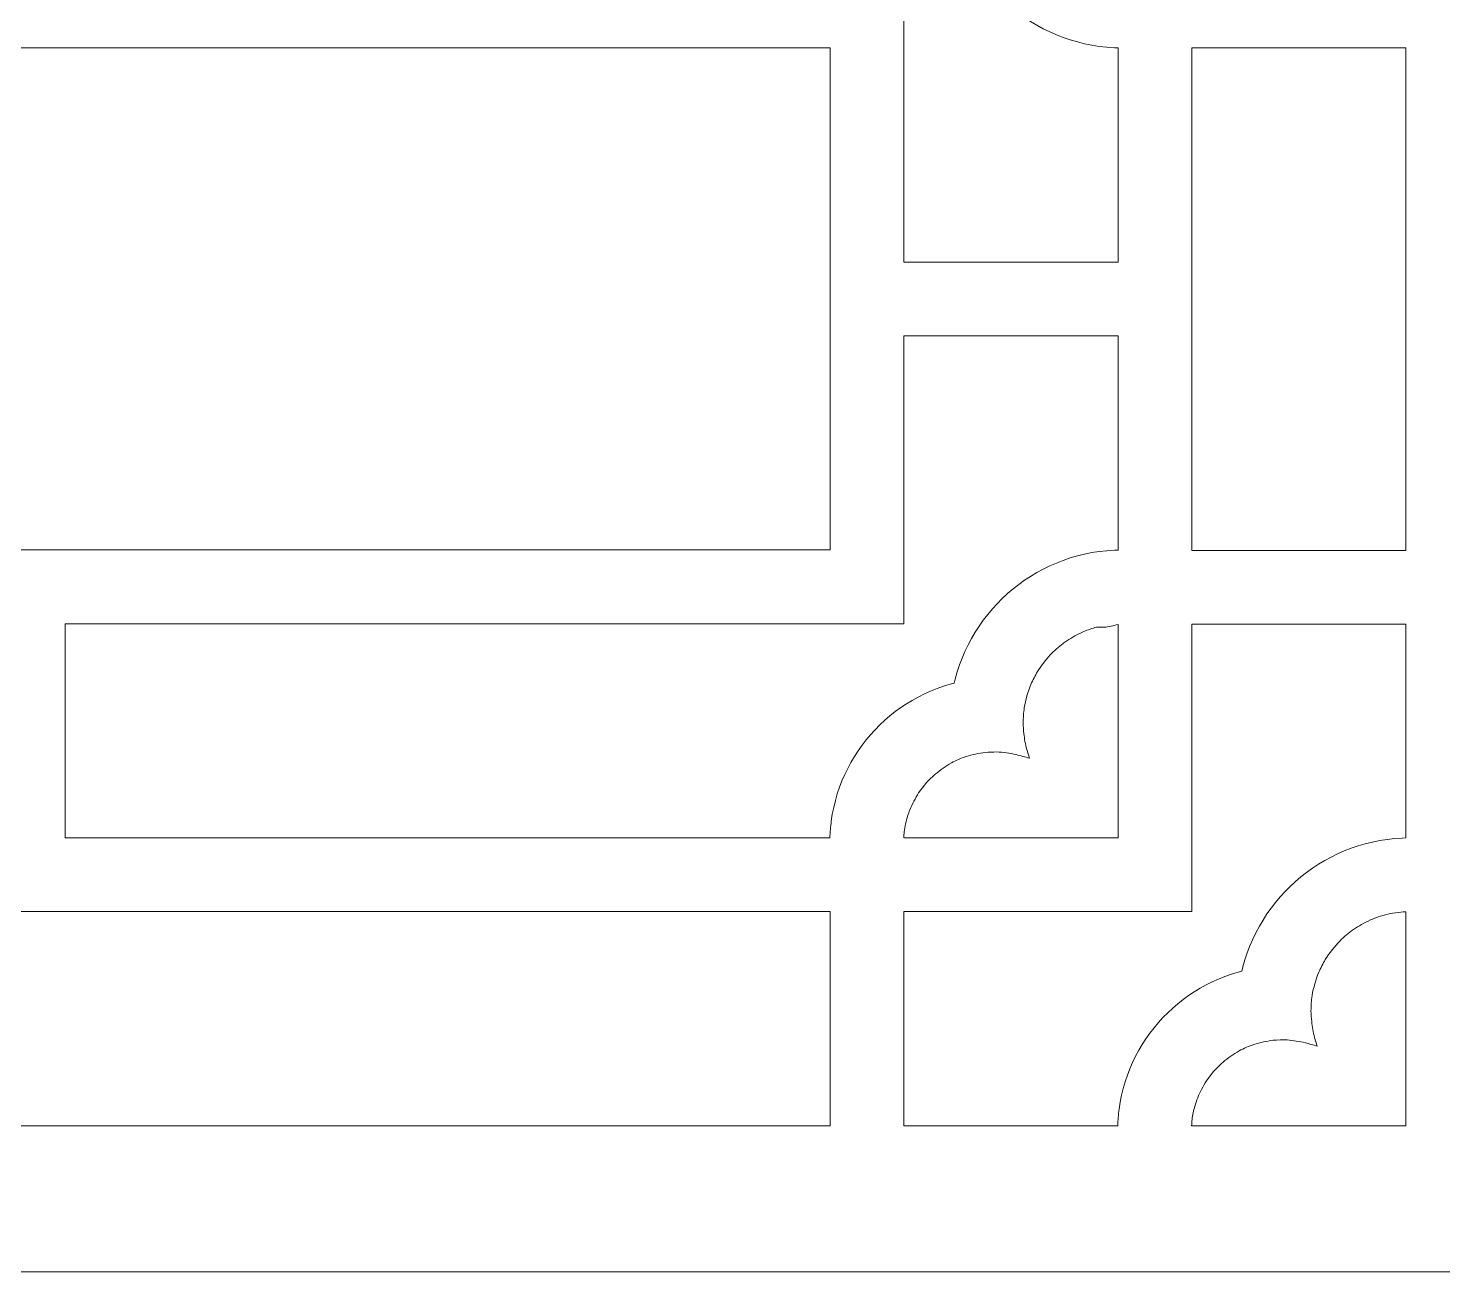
# Model space of a CAD drawing. Header units: centimetres. Extents: x -26.5 to 18, y -3.7 to 6.
# Drawn here: x -4.25 to 2.83, y -3.7 to 2.52 of the extents above; entities that cross this region are included whole.
import ezdxf

# ---------------------------------------------------------------- set-up
doc = ezdxf.new("R2010")
doc.units = ezdxf.units.CM
doc.header["$MEASUREMENT"] = 0
doc.layers.add('layer 1', color=7, linetype='Continuous')

msp = doc.modelspace()

# ---------------------------------------------------------------- linework, layer by layer
at = {"layer": 'layer 1', "color": 242, "lineweight": 9}
for points, knots in [([(-26.53457, -3.70309), (-26.53457, -3.70309), (-26.53457, 6.03856), (-26.53457, 6.03856), (-26.53457, 6.03856), (-26.53457, 6.03856), (18.03348, 6.03856), (18.03348, 6.03856), (18.03348, 6.03856), (18.03348, 6.03856), (18.03348, -3.70309), (18.03348, -3.70309), (18.03348, -3.70309), (18.03348, -3.70309), (-26.53457, -3.70309), (-26.53457, -3.70309)], [0, 0, 0, 0, 0.2, 0.2, 0.2, 0.2, 0.4, 0.4, 0.4, 0.4, 0.6, 0.6, 0.6, 0.6, 1, 1, 1, 1]), ([(0.70976, 2.59777), (0.70976, 2.59777), (0.68133, 2.62004), (0.68133, 2.62004), (0.68133, 2.62004), (0.68133, 2.62004), (0.65387, 2.64347), (0.65387, 2.64347), (0.65387, 2.64347), (0.65387, 2.64347), (0.6274, 2.66799), (0.6274, 2.66799), (0.6274, 2.66799), (0.6274, 2.66799), (0.60197, 2.69358), (0.60197, 2.69358), (0.60197, 2.69358), (0.60197, 2.69358), (0.57762, 2.7202), (0.57762, 2.7202), (0.57762, 2.7202), (0.57762, 2.7202), (0.55437, 2.74782), (0.55437, 2.74782), (0.55437, 2.74782), (0.55437, 2.74782), (0.53227, 2.7764), (0.53227, 2.7764), (0.53227, 2.7764), (0.53227, 2.7764), (0.51134, 2.80591), (0.51134, 2.80591), (0.51134, 2.80591), (0.51134, 2.80591), (0.49164, 2.8363), (0.49164, 2.8363), (0.49164, 2.8363), (0.49164, 2.8363), (0.47318, 2.86755), (0.47318, 2.86755), (0.47318, 2.86755), (0.47318, 2.86755), (0.45602, 2.89961), (0.45602, 2.89961), (0.45602, 2.89961), (0.45602, 2.89961), (0.44018, 2.93246), (0.44018, 2.93246), (0.44018, 2.93246), (0.44018, 2.93246), (0.4257, 2.96605), (0.4257, 2.96605), (0.4257, 2.96605), (0.4257, 2.96605), (0.41262, 3.00035), (0.41262, 3.00035), (0.41262, 3.00035), (0.41262, 3.00035), (0.40097, 3.03533), (0.40097, 3.03533), (0.40097, 3.03533), (0.40097, 3.03533), (0.39079, 3.07094), (0.39079, 3.07094), (0.39079, 3.07094), (0.39079, 3.07094), (0.38565, 3.09242), (0.38565, 3.09242), (0.38565, 3.09242), (0.38565, 3.09242), (0.36646, 3.09737), (0.36646, 3.09737), (0.36646, 3.09737), (0.36646, 3.09737), (0.33319, 3.10747), (0.33319, 3.10747), (0.33319, 3.10747), (0.33319, 3.10747), (0.30051, 3.11893), (0.30051, 3.11893), (0.30051, 3.11893), (0.30051, 3.11893), (0.26848, 3.1317), (0.26848, 3.1317), (0.26848, 3.1317), (0.26848, 3.1317), (0.23711, 3.14577), (0.23711, 3.14577), (0.23711, 3.14577), (0.23711, 3.14577), (0.20646, 3.16108), (0.20646, 3.16108), (0.20646, 3.16108), (0.20646, 3.16108), (0.17653, 3.17761), (0.17653, 3.17761), (0.17653, 3.17761), (0.17653, 3.17761), (0.14738, 3.19532), (0.14738, 3.19532), (0.14738, 3.19532), (0.14738, 3.19532), (0.11902, 3.21419), (0.11902, 3.21419), (0.11902, 3.21419), (0.11902, 3.21419), (0.0915, 3.23417), (0.0915, 3.23417), (0.0915, 3.23417), (0.0915, 3.23417), (0.06485, 3.25525), (0.06485, 3.25525), (0.06485, 3.25525), (0.06485, 3.25525), (0.0391, 3.27737), (0.0391, 3.27737), (0.0391, 3.27737), (0.0391, 3.27737), (0.01427, 3.30052), (0.01427, 3.30052), (0.01427, 3.30052), (0.01427, 3.30052), (-0.00958, 3.32465), (-0.00958, 3.32465), (-0.00958, 3.32465), (-0.00958, 3.32465), (-0.03244, 3.34974), (-0.03244, 3.34974), (-0.03244, 3.34974), (-0.03244, 3.34974), (-0.05426, 3.37575), (-0.05426, 3.37575), (-0.05426, 3.37575), (-0.05426, 3.37575), (-0.07503, 3.40265), (-0.07503, 3.40265), (-0.07503, 3.40265), (-0.07503, 3.40265), (-0.0947, 3.43041), (-0.0947, 3.43041), (-0.0947, 3.43041), (-0.0947, 3.43041), (-0.11325, 3.459), (-0.11325, 3.459), (-0.11325, 3.459), (-0.11325, 3.459), (-0.13062, 3.48837), (-0.13062, 3.48837), (-0.13062, 3.48837), (-0.13062, 3.48837), (-0.14681, 3.51852), (-0.14681, 3.51852), (-0.14681, 3.51852), (-0.14681, 3.51852), (-0.16176, 3.54938), (-0.16176, 3.54938), (-0.16176, 3.54938), (-0.16176, 3.54938), (-0.17546, 3.58094), (-0.17546, 3.58094), (-0.17546, 3.58094), (-0.17546, 3.58094), (-0.18786, 3.61315), (-0.18786, 3.61315), (-0.18786, 3.61315), (-0.18786, 3.61315), (-0.19894, 3.646), (-0.19894, 3.646), (-0.19894, 3.646), (-0.19894, 3.646), (-0.20865, 3.67944), (-0.20865, 3.67944), (-0.20865, 3.67944), (-0.20865, 3.67944), (-0.21697, 3.71344), (-0.21697, 3.71344), (-0.21697, 3.71344), (-0.21697, 3.71344), (-0.22385, 3.74796), (-0.22385, 3.74796), (-0.22385, 3.74796), (-0.22385, 3.74796), (-0.22929, 3.78298), (-0.22929, 3.78298), (-0.22929, 3.78298), (-0.23237, 3.81078), (-0.23526, 3.83837), (-0.23591, 3.86639), (-0.23591, 3.86639), (-0.23591, 3.86639), (-4.06612, 3.86639), (-4.06612, 3.86639), (-4.06612, 3.86639), (-4.06612, 3.86639), (-4.06612, 2.79374), (-4.06612, 2.79374), (-4.06612, 2.79374), (-4.06612, 2.79374), (0.13436, 2.79374), (0.13436, 2.79374), (0.13436, 2.79374), (0.13436, 2.79374), (0.13436, 1.35219), (0.13436, 1.35219), (0.13436, 1.35219), (0.13436, 1.35219), (1.20699, 1.35219), (1.20699, 1.35219), (1.20699, 1.35219), (1.20699, 1.35219), (1.20699, 2.42528), (1.20699, 2.42528), (1.20699, 2.42528), (1.20699, 2.42528), (1.18915, 2.42568), (1.18915, 2.42568), (1.18915, 2.42568), (1.18915, 2.42568), (1.15098, 2.42822), (1.15098, 2.42822), (1.15098, 2.42822), (1.15098, 2.42822), (1.11327, 2.4324), (1.11327, 2.4324), (1.11327, 2.4324), (1.11327, 2.4324), (1.07605, 2.43818), (1.07605, 2.43818), (1.07605, 2.43818), (1.07605, 2.43818), (1.03936, 2.44555), (1.03936, 2.44555), (1.03936, 2.44555), (1.03936, 2.44555), (1.00324, 2.45445), (1.00324, 2.45445), (1.00324, 2.45445), (1.00324, 2.45445), (0.96772, 2.46486), (0.96772, 2.46486), (0.96772, 2.46486), (0.96772, 2.46486), (0.93285, 2.47672), (0.93285, 2.47672), (0.93285, 2.47672), (0.93285, 2.47672), (0.89865, 2.49002), (0.89865, 2.49002), (0.89865, 2.49002), (0.89865, 2.49002), (0.86517, 2.50471), (0.86517, 2.50471), (0.86517, 2.50471), (0.86517, 2.50471), (0.83244, 2.52076), (0.83244, 2.52076), (0.83244, 2.52076), (0.83244, 2.52076), (0.8005, 2.53812), (0.8005, 2.53812), (0.8005, 2.53812), (0.8005, 2.53812), (0.76938, 2.55677), (0.76938, 2.55677), (0.76938, 2.55677), (0.76938, 2.55677), (0.73913, 2.57666), (0.73913, 2.57666), (0.73913, 2.57666), (0.73913, 2.57666), (0.70976, 2.59777), (0.70976, 2.59777)], [0, 0, 0, 0, 0.0144928, 0.0144928, 0.0144928, 0.0144928, 0.0289855, 0.0289855, 0.0289855, 0.0289855, 0.0434783, 0.0434783, 0.0434783, 0.0434783, 0.057971, 0.057971, 0.057971, 0.057971, 0.0724638, 0.0724638, 0.0724638, 0.0724638, 0.0869565, 0.0869565, 0.0869565, 0.0869565, 0.1014493, 0.1014493, 0.1014493, 0.1014493, 0.115942, 0.115942, 0.115942, 0.115942, 0.1304348, 0.1304348, 0.1304348, 0.1304348, 0.1449275, 0.1449275, 0.1449275, 0.1449275, 0.1594203, 0.1594203, 0.1594203, 0.1594203, 0.173913, 0.173913, 0.173913, 0.173913, 0.1884058, 0.1884058, 0.1884058, 0.1884058, 0.2028986, 0.2028986, 0.2028986, 0.2028986, 0.2173913, 0.2173913, 0.2173913, 0.2173913, 0.2318841, 0.2318841, 0.2318841, 0.2318841, 0.2463768, 0.2463768, 0.2463768, 0.2463768, 0.2608696, 0.2608696, 0.2608696, 0.2608696, 0.2753623, 0.2753623, 0.2753623, 0.2753623, 0.2898551, 0.2898551, 0.2898551, 0.2898551, 0.3043478, 0.3043478, 0.3043478, 0.3043478, 0.3188406, 0.3188406, 0.3188406, 0.3188406, 0.3333333, 0.3333333, 0.3333333, 0.3333333, 0.3478261, 0.3478261, 0.3478261, 0.3478261, 0.3623188, 0.3623188, 0.3623188, 0.3623188, 0.3768116, 0.3768116, 0.3768116, 0.3768116, 0.3913043, 0.3913043, 0.3913043, 0.3913043, 0.4057971, 0.4057971, 0.4057971, 0.4057971, 0.4202899, 0.4202899, 0.4202899, 0.4202899, 0.4347826, 0.4347826, 0.4347826, 0.4347826, 0.4492754, 0.4492754, 0.4492754, 0.4492754, 0.4637681, 0.4637681, 0.4637681, 0.4637681, 0.4782609, 0.4782609, 0.4782609, 0.4782609, 0.4927536, 0.4927536, 0.4927536, 0.4927536, 0.5072464, 0.5072464, 0.5072464, 0.5072464, 0.5217391, 0.5217391, 0.5217391, 0.5217391, 0.5362319, 0.5362319, 0.5362319, 0.5362319, 0.5507246, 0.5507246, 0.5507246, 0.5507246, 0.5652174, 0.5652174, 0.5652174, 0.5652174, 0.5797101, 0.5797101, 0.5797101, 0.5797101, 0.5942029, 0.5942029, 0.5942029, 0.5942029, 0.6086957, 0.6086957, 0.6086957, 0.6086957, 0.6231884, 0.6231884, 0.6231884, 0.6231884, 0.6376812, 0.6376812, 0.6376812, 0.6376812, 0.6521739, 0.6521739, 0.6521739, 0.6521739, 0.6666667, 0.6666667, 0.6666667, 0.6666667, 0.6811594, 0.6811594, 0.6811594, 0.6811594, 0.6956522, 0.6956522, 0.6956522, 0.6956522, 0.7101449, 0.7101449, 0.7101449, 0.7101449, 0.7246377, 0.7246377, 0.7246377, 0.7246377, 0.7391304, 0.7391304, 0.7391304, 0.7391304, 0.7536232, 0.7536232, 0.7536232, 0.7536232, 0.7681159, 0.7681159, 0.7681159, 0.7681159, 0.7826087, 0.7826087, 0.7826087, 0.7826087, 0.7971014, 0.7971014, 0.7971014, 0.7971014, 0.8115942, 0.8115942, 0.8115942, 0.8115942, 0.826087, 0.826087, 0.826087, 0.826087, 0.8405797, 0.8405797, 0.8405797, 0.8405797, 0.8550725, 0.8550725, 0.8550725, 0.8550725, 0.8695652, 0.8695652, 0.8695652, 0.8695652, 0.884058, 0.884058, 0.884058, 0.884058, 0.8985507, 0.8985507, 0.8985507, 0.8985507, 0.9130435, 0.9130435, 0.9130435, 0.9130435, 0.9275362, 0.9275362, 0.9275362, 0.9275362, 0.942029, 0.942029, 0.942029, 0.942029, 0.9565217, 0.9565217, 0.9565217, 0.9565217, 0.9710145, 0.9710145, 0.9710145, 0.9710145, 1, 1, 1, 1]), ([(-8.2666, 2.42483), (-8.2666, 2.42483), (-8.2666, -0.08936), (-8.2666, -0.08936), (-8.2666, -0.08936), (-8.2666, -0.08936), (-0.23456, -0.08936), (-0.23456, -0.08936), (-0.23456, -0.08936), (-0.23456, -0.08936), (-0.23456, 2.42483), (-0.23456, 2.42483), (-0.23456, 2.42483), (-0.23456, 2.42483), (-8.2666, 2.42483), (-8.2666, 2.42483)], [0, 0, 0, 0, 0.2, 0.2, 0.2, 0.2, 0.4, 0.4, 0.4, 0.4, 0.6, 0.6, 0.6, 0.6, 1, 1, 1, 1]), ([(2.64855, -0.0916), (2.64855, -0.0916), (2.64855, 2.42549), (2.64855, 2.42549), (2.64855, 2.42549), (2.64855, 2.42549), (1.57591, 2.42549), (1.57591, 2.42549), (1.57591, 2.42549), (1.57591, 2.42549), (1.57591, -0.0916), (1.57591, -0.0916), (1.57591, -0.0916), (1.57591, -0.0916), (2.64855, -0.0916), (2.64855, -0.0916)], [0, 0, 0, 0, 0.2, 0.2, 0.2, 0.2, 0.4, 0.4, 0.4, 0.4, 0.6, 0.6, 0.6, 0.6, 1, 1, 1, 1]), ([(-0.16176, -1.2139), (-0.16176, -1.2139), (-0.14681, -1.18303), (-0.14681, -1.18303), (-0.14681, -1.18303), (-0.14681, -1.18303), (-0.13062, -1.15289), (-0.13062, -1.15289), (-0.13062, -1.15289), (-0.13062, -1.15289), (-0.11325, -1.12351), (-0.11325, -1.12351), (-0.11325, -1.12351), (-0.11325, -1.12351), (-0.0947, -1.09493), (-0.0947, -1.09493), (-0.0947, -1.09493), (-0.0947, -1.09493), (-0.07503, -1.06717), (-0.07503, -1.06717), (-0.07503, -1.06717), (-0.07503, -1.06717), (-0.05426, -1.04027), (-0.05426, -1.04027), (-0.05426, -1.04027), (-0.05426, -1.04027), (-0.03244, -1.01426), (-0.03244, -1.01426), (-0.03244, -1.01426), (-0.03244, -1.01426), (-0.00958, -0.98917), (-0.00958, -0.98917), (-0.00958, -0.98917), (-0.00958, -0.98917), (0.01427, -0.96503), (0.01427, -0.96503), (0.01427, -0.96503), (0.01427, -0.96503), (0.0391, -0.94189), (0.0391, -0.94189), (0.0391, -0.94189), (0.0391, -0.94189), (0.06485, -0.91976), (0.06485, -0.91976), (0.06485, -0.91976), (0.06485, -0.91976), (0.0915, -0.89869), (0.0915, -0.89869), (0.0915, -0.89869), (0.0915, -0.89869), (0.11902, -0.8787), (0.11902, -0.8787), (0.11902, -0.8787), (0.11902, -0.8787), (0.14738, -0.85984), (0.14738, -0.85984), (0.14738, -0.85984), (0.14738, -0.85984), (0.17653, -0.84213), (0.17653, -0.84213), (0.17653, -0.84213), (0.17653, -0.84213), (0.20646, -0.82559), (0.20646, -0.82559), (0.20646, -0.82559), (0.20646, -0.82559), (0.23711, -0.81028), (0.23711, -0.81028), (0.23711, -0.81028), (0.23711, -0.81028), (0.26848, -0.79623), (0.26848, -0.79623), (0.26848, -0.79623), (0.26848, -0.79623), (0.30051, -0.78345), (0.30051, -0.78345), (0.30051, -0.78345), (0.30051, -0.78345), (0.33319, -0.77199), (0.33319, -0.77199), (0.33319, -0.77199), (0.33319, -0.77199), (0.36646, -0.76189), (0.36646, -0.76189), (0.36646, -0.76189), (0.36646, -0.76189), (0.38565, -0.75695), (0.38565, -0.75695), (0.38565, -0.75695), (0.38565, -0.75695), (0.39079, -0.73546), (0.39079, -0.73546), (0.39079, -0.73546), (0.39079, -0.73546), (0.40097, -0.69985), (0.40097, -0.69985), (0.40097, -0.69985), (0.40097, -0.69985), (0.41262, -0.66487), (0.41262, -0.66487), (0.41262, -0.66487), (0.41262, -0.66487), (0.4257, -0.63057), (0.4257, -0.63057), (0.4257, -0.63057), (0.4257, -0.63057), (0.44018, -0.59698), (0.44018, -0.59698), (0.44018, -0.59698), (0.44018, -0.59698), (0.45602, -0.56413), (0.45602, -0.56413), (0.45602, -0.56413), (0.45602, -0.56413), (0.47318, -0.53206), (0.47318, -0.53206), (0.47318, -0.53206), (0.47318, -0.53206), (0.49164, -0.50082), (0.49164, -0.50082), (0.49164, -0.50082), (0.49164, -0.50082), (0.51134, -0.47043), (0.51134, -0.47043), (0.51134, -0.47043), (0.51134, -0.47043), (0.53227, -0.44092), (0.53227, -0.44092), (0.53227, -0.44092), (0.53227, -0.44092), (0.55437, -0.41234), (0.55437, -0.41234), (0.55437, -0.41234), (0.55437, -0.41234), (0.57762, -0.38472), (0.57762, -0.38472), (0.57762, -0.38472), (0.57762, -0.38472), (0.60197, -0.3581), (0.60197, -0.3581), (0.60197, -0.3581), (0.60197, -0.3581), (0.6274, -0.33251), (0.6274, -0.33251), (0.6274, -0.33251), (0.6274, -0.33251), (0.65387, -0.30798), (0.65387, -0.30798), (0.65387, -0.30798), (0.65387, -0.30798), (0.68133, -0.28456), (0.68133, -0.28456), (0.68133, -0.28456), (0.68133, -0.28456), (0.70976, -0.26228), (0.70976, -0.26228), (0.70976, -0.26228), (0.70976, -0.26228), (0.73913, -0.24118), (0.73913, -0.24118), (0.73913, -0.24118), (0.73913, -0.24118), (0.76938, -0.22128), (0.76938, -0.22128), (0.76938, -0.22128), (0.76938, -0.22128), (0.8005, -0.20264), (0.8005, -0.20264), (0.8005, -0.20264), (0.8005, -0.20264), (0.83244, -0.18527), (0.83244, -0.18527), (0.83244, -0.18527), (0.83244, -0.18527), (0.86517, -0.16922), (0.86517, -0.16922), (0.86517, -0.16922), (0.86517, -0.16922), (0.89865, -0.15454), (0.89865, -0.15454), (0.89865, -0.15454), (0.89865, -0.15454), (0.93285, -0.14124), (0.93285, -0.14124), (0.93285, -0.14124), (0.93285, -0.14124), (0.96772, -0.12937), (0.96772, -0.12937), (0.96772, -0.12937), (0.96772, -0.12937), (1.00324, -0.11897), (1.00324, -0.11897), (1.00324, -0.11897), (1.00324, -0.11897), (1.03936, -0.11007), (1.03936, -0.11007), (1.03936, -0.11007), (1.03936, -0.11007), (1.07605, -0.10271), (1.07605, -0.10271), (1.07605, -0.10271), (1.07605, -0.10271), (1.11327, -0.09692), (1.11327, -0.09692), (1.11327, -0.09692), (1.11327, -0.09692), (1.15098, -0.09274), (1.15098, -0.09274), (1.15098, -0.09274), (1.15098, -0.09274), (1.18915, -0.0902), (1.18915, -0.0902), (1.18915, -0.0902), (1.18915, -0.0902), (1.20699, -0.08981), (1.20699, -0.08981), (1.20699, -0.08981), (1.20699, -0.08981), (1.20699, 0.98328), (1.20699, 0.98328), (1.20699, 0.98328), (1.20699, 0.98328), (0.13436, 0.98328), (0.13436, 0.98328), (0.13436, 0.98328), (0.13436, 0.98328), (0.13436, -0.45827), (0.13436, -0.45827), (0.13436, -0.45827), (0.13436, -0.45827), (-4.06612, -0.45827), (-4.06612, -0.45827), (-4.06612, -0.45827), (-4.06612, -0.45827), (-4.06612, -1.53091), (-4.06612, -1.53091), (-4.06612, -1.53091), (-4.06612, -1.53091), (-0.23591, -1.53091), (-0.23591, -1.53091), (-0.23591, -1.53091), (-0.23526, -1.5029), (-0.23237, -1.4753), (-0.22929, -1.4475), (-0.22929, -1.4475), (-0.22929, -1.4475), (-0.22385, -1.41249), (-0.22385, -1.41249), (-0.22385, -1.41249), (-0.22385, -1.41249), (-0.21697, -1.37796), (-0.21697, -1.37796), (-0.21697, -1.37796), (-0.21697, -1.37796), (-0.20865, -1.34396), (-0.20865, -1.34396), (-0.20865, -1.34396), (-0.20865, -1.34396), (-0.19894, -1.31052), (-0.19894, -1.31052), (-0.19894, -1.31052), (-0.19894, -1.31052), (-0.18786, -1.27767), (-0.18786, -1.27767), (-0.18786, -1.27767), (-0.18786, -1.27767), (-0.17546, -1.24545), (-0.17546, -1.24545), (-0.17546, -1.24545), (-0.17546, -1.24545), (-0.16176, -1.2139), (-0.16176, -1.2139)], [0, 0, 0, 0, 0.0144928, 0.0144928, 0.0144928, 0.0144928, 0.0289855, 0.0289855, 0.0289855, 0.0289855, 0.0434783, 0.0434783, 0.0434783, 0.0434783, 0.057971, 0.057971, 0.057971, 0.057971, 0.0724638, 0.0724638, 0.0724638, 0.0724638, 0.0869565, 0.0869565, 0.0869565, 0.0869565, 0.1014493, 0.1014493, 0.1014493, 0.1014493, 0.115942, 0.115942, 0.115942, 0.115942, 0.1304348, 0.1304348, 0.1304348, 0.1304348, 0.1449275, 0.1449275, 0.1449275, 0.1449275, 0.1594203, 0.1594203, 0.1594203, 0.1594203, 0.173913, 0.173913, 0.173913, 0.173913, 0.1884058, 0.1884058, 0.1884058, 0.1884058, 0.2028986, 0.2028986, 0.2028986, 0.2028986, 0.2173913, 0.2173913, 0.2173913, 0.2173913, 0.2318841, 0.2318841, 0.2318841, 0.2318841, 0.2463768, 0.2463768, 0.2463768, 0.2463768, 0.2608696, 0.2608696, 0.2608696, 0.2608696, 0.2753623, 0.2753623, 0.2753623, 0.2753623, 0.2898551, 0.2898551, 0.2898551, 0.2898551, 0.3043478, 0.3043478, 0.3043478, 0.3043478, 0.3188406, 0.3188406, 0.3188406, 0.3188406, 0.3333333, 0.3333333, 0.3333333, 0.3333333, 0.3478261, 0.3478261, 0.3478261, 0.3478261, 0.3623188, 0.3623188, 0.3623188, 0.3623188, 0.3768116, 0.3768116, 0.3768116, 0.3768116, 0.3913043, 0.3913043, 0.3913043, 0.3913043, 0.4057971, 0.4057971, 0.4057971, 0.4057971, 0.4202899, 0.4202899, 0.4202899, 0.4202899, 0.4347826, 0.4347826, 0.4347826, 0.4347826, 0.4492754, 0.4492754, 0.4492754, 0.4492754, 0.4637681, 0.4637681, 0.4637681, 0.4637681, 0.4782609, 0.4782609, 0.4782609, 0.4782609, 0.4927536, 0.4927536, 0.4927536, 0.4927536, 0.5072464, 0.5072464, 0.5072464, 0.5072464, 0.5217391, 0.5217391, 0.5217391, 0.5217391, 0.5362319, 0.5362319, 0.5362319, 0.5362319, 0.5507246, 0.5507246, 0.5507246, 0.5507246, 0.5652174, 0.5652174, 0.5652174, 0.5652174, 0.5797101, 0.5797101, 0.5797101, 0.5797101, 0.5942029, 0.5942029, 0.5942029, 0.5942029, 0.6086957, 0.6086957, 0.6086957, 0.6086957, 0.6231884, 0.6231884, 0.6231884, 0.6231884, 0.6376812, 0.6376812, 0.6376812, 0.6376812, 0.6521739, 0.6521739, 0.6521739, 0.6521739, 0.6666667, 0.6666667, 0.6666667, 0.6666667, 0.6811594, 0.6811594, 0.6811594, 0.6811594, 0.6956522, 0.6956522, 0.6956522, 0.6956522, 0.7101449, 0.7101449, 0.7101449, 0.7101449, 0.7246377, 0.7246377, 0.7246377, 0.7246377, 0.7391304, 0.7391304, 0.7391304, 0.7391304, 0.7536232, 0.7536232, 0.7536232, 0.7536232, 0.7681159, 0.7681159, 0.7681159, 0.7681159, 0.7826087, 0.7826087, 0.7826087, 0.7826087, 0.7971014, 0.7971014, 0.7971014, 0.7971014, 0.8115942, 0.8115942, 0.8115942, 0.8115942, 0.826087, 0.826087, 0.826087, 0.826087, 0.8405797, 0.8405797, 0.8405797, 0.8405797, 0.8550725, 0.8550725, 0.8550725, 0.8550725, 0.8695652, 0.8695652, 0.8695652, 0.8695652, 0.884058, 0.884058, 0.884058, 0.884058, 0.8985507, 0.8985507, 0.8985507, 0.8985507, 0.9130435, 0.9130435, 0.9130435, 0.9130435, 0.9275362, 0.9275362, 0.9275362, 0.9275362, 0.942029, 0.942029, 0.942029, 0.942029, 0.9565217, 0.9565217, 0.9565217, 0.9565217, 0.9710145, 0.9710145, 0.9710145, 0.9710145, 1, 1, 1, 1]), ([(1.03252, -0.49865), (1.00392, -0.51193), (0.97667, -0.52696), (0.95033, -0.54428), (0.95033, -0.54428), (0.94407, -0.54843), (0.93788, -0.55269), (0.93175, -0.55704), (0.93175, -0.55704), (0.90913, -0.57491), (0.88667, -0.5938), (0.86719, -0.61508), (0.86719, -0.61508), (0.84354, -0.64108), (0.82239, -0.66876), (0.80334, -0.6983), (0.80334, -0.6983), (0.79139, -0.71916), (0.78043, -0.74047), (0.77047, -0.76236), (0.77047, -0.76236), (0.75553, -0.80029), (0.74456, -0.83898), (0.7373, -0.8791), (0.7373, -0.8791), (0.73411, -0.90411), (0.73221, -0.9293), (0.73157, -0.95452), (0.73157, -0.95452), (0.73207, -0.97277), (0.73326, -0.99092), (0.73525, -1.00909), (0.73525, -1.00909), (0.73828, -1.03545), (0.74246, -1.06265), (0.75011, -1.08812), (0.75011, -1.08812), (0.75011, -1.08812), (0.76334, -1.13183), (0.76334, -1.13183), (0.76334, -1.13183), (0.74128, -1.12573), (0.71924, -1.11922), (0.69697, -1.11394), (0.69697, -1.11394), (0.66515, -1.10662), (0.63195, -1.10116), (0.59929, -1.10081), (0.59929, -1.10081), (0.58012, -1.10074), (0.56106, -1.10138), (0.54196, -1.10279), (0.54196, -1.10279), (0.50924, -1.10704), (0.47739, -1.11388), (0.4459, -1.12368), (0.4459, -1.12368), (0.42049, -1.13171), (0.39599, -1.14324), (0.37229, -1.15535), (0.37229, -1.15535), (0.34355, -1.17206), (0.31674, -1.19068), (0.29146, -1.2123), (0.29146, -1.2123), (0.27199, -1.22929), (0.25401, -1.24746), (0.23703, -1.26694), (0.23703, -1.26694), (0.23703, -1.26694), (0.20838, -1.30565), (0.20838, -1.30565), (0.20838, -1.30565), (0.19138, -1.33273), (0.17674, -1.36063), (0.16463, -1.39023), (0.16463, -1.39023), (0.16047, -1.40057), (0.15659, -1.41099), (0.15298, -1.42155), (0.15298, -1.42155), (0.14576, -1.44704), (0.13922, -1.47339), (0.13632, -1.49977), (0.13632, -1.49977), (0.13526, -1.51012), (0.13437, -1.5205), (0.13386, -1.53091), (0.13386, -1.53091), (0.13386, -1.53091), (1.20699, -1.53091), (1.20699, -1.53091), (1.20699, -1.53091), (1.20699, -1.53091), (1.20699, -0.46282), (1.20699, -0.46282), (1.20699, -0.46282), (1.18353, -0.468), (1.16055, -0.47385), (1.13655, -0.47604), (1.13655, -0.47604), (1.12411, -0.47692), (1.11213, -0.4768), (1.09976, -0.47527), (1.09976, -0.47527), (1.07801, -0.48168), (1.05664, -0.48899), (1.03555, -0.49728), (1.03555, -0.49728), (1.03555, -0.49728), (1.03252, -0.49865), (1.03252, -0.49865)], [0, 0, 0, 0, 0.0344828, 0.0344828, 0.0344828, 0.0344828, 0.0689655, 0.0689655, 0.0689655, 0.0689655, 0.1034483, 0.1034483, 0.1034483, 0.1034483, 0.137931, 0.137931, 0.137931, 0.137931, 0.1724138, 0.1724138, 0.1724138, 0.1724138, 0.2068966, 0.2068966, 0.2068966, 0.2068966, 0.2413793, 0.2413793, 0.2413793, 0.2413793, 0.2758621, 0.2758621, 0.2758621, 0.2758621, 0.3103448, 0.3103448, 0.3103448, 0.3103448, 0.3448276, 0.3448276, 0.3448276, 0.3448276, 0.3793103, 0.3793103, 0.3793103, 0.3793103, 0.4137931, 0.4137931, 0.4137931, 0.4137931, 0.4482759, 0.4482759, 0.4482759, 0.4482759, 0.4827586, 0.4827586, 0.4827586, 0.4827586, 0.5172414, 0.5172414, 0.5172414, 0.5172414, 0.5517241, 0.5517241, 0.5517241, 0.5517241, 0.5862069, 0.5862069, 0.5862069, 0.5862069, 0.6206897, 0.6206897, 0.6206897, 0.6206897, 0.6551724, 0.6551724, 0.6551724, 0.6551724, 0.6896552, 0.6896552, 0.6896552, 0.6896552, 0.7241379, 0.7241379, 0.7241379, 0.7241379, 0.7586207, 0.7586207, 0.7586207, 0.7586207, 0.7931034, 0.7931034, 0.7931034, 0.7931034, 0.8275862, 0.8275862, 0.8275862, 0.8275862, 0.862069, 0.862069, 0.862069, 0.862069, 0.8965517, 0.8965517, 0.8965517, 0.8965517, 0.9310345, 0.9310345, 0.9310345, 0.9310345, 1, 1, 1, 1]), ([(1.27979, -2.65545), (1.27979, -2.65545), (1.29475, -2.62458), (1.29475, -2.62458), (1.29475, -2.62458), (1.29475, -2.62458), (1.31093, -2.59445), (1.31093, -2.59445), (1.31093, -2.59445), (1.31093, -2.59445), (1.32831, -2.56507), (1.32831, -2.56507), (1.32831, -2.56507), (1.32831, -2.56507), (1.34685, -2.53648), (1.34685, -2.53648), (1.34685, -2.53648), (1.34685, -2.53648), (1.36652, -2.50872), (1.36652, -2.50872), (1.36652, -2.50872), (1.36652, -2.50872), (1.38729, -2.48182), (1.38729, -2.48182), (1.38729, -2.48182), (1.38729, -2.48182), (1.40911, -2.45581), (1.40911, -2.45581), (1.40911, -2.45581), (1.40911, -2.45581), (1.43198, -2.43072), (1.43198, -2.43072), (1.43198, -2.43072), (1.43198, -2.43072), (1.45583, -2.40658), (1.45583, -2.40658), (1.45583, -2.40658), (1.45583, -2.40658), (1.48065, -2.38344), (1.48065, -2.38344), (1.48065, -2.38344), (1.48065, -2.38344), (1.5064, -2.36131), (1.5064, -2.36131), (1.5064, -2.36131), (1.5064, -2.36131), (1.53305, -2.34024), (1.53305, -2.34024), (1.53305, -2.34024), (1.53305, -2.34024), (1.56057, -2.32026), (1.56057, -2.32026), (1.56057, -2.32026), (1.56057, -2.32026), (1.58893, -2.30139), (1.58893, -2.30139), (1.58893, -2.30139), (1.58893, -2.30139), (1.61808, -2.28368), (1.61808, -2.28368), (1.61808, -2.28368), (1.61808, -2.28368), (1.64801, -2.26715), (1.64801, -2.26715), (1.64801, -2.26715), (1.64801, -2.26715), (1.67867, -2.25184), (1.67867, -2.25184), (1.67867, -2.25184), (1.67867, -2.25184), (1.71003, -2.23778), (1.71003, -2.23778), (1.71003, -2.23778), (1.71003, -2.23778), (1.74207, -2.225), (1.74207, -2.225), (1.74207, -2.225), (1.74207, -2.225), (1.77474, -2.21355), (1.77474, -2.21355), (1.77474, -2.21355), (1.77474, -2.21355), (1.80801, -2.20344), (1.80801, -2.20344), (1.80801, -2.20344), (1.80801, -2.20344), (1.8272, -2.1985), (1.8272, -2.1985), (1.8272, -2.1985), (1.8272, -2.1985), (1.83234, -2.17702), (1.83234, -2.17702), (1.83234, -2.17702), (1.83234, -2.17702), (1.84252, -2.1414), (1.84252, -2.1414), (1.84252, -2.1414), (1.84252, -2.1414), (1.85417, -2.10643), (1.85417, -2.10643), (1.85417, -2.10643), (1.85417, -2.10643), (1.86725, -2.07212), (1.86725, -2.07212), (1.86725, -2.07212), (1.86725, -2.07212), (1.88173, -2.03853), (1.88173, -2.03853), (1.88173, -2.03853), (1.88173, -2.03853), (1.89757, -2.00569), (1.89757, -2.00569), (1.89757, -2.00569), (1.89757, -2.00569), (1.91474, -1.97362), (1.91474, -1.97362), (1.91474, -1.97362), (1.91474, -1.97362), (1.93319, -1.94237), (1.93319, -1.94237), (1.93319, -1.94237), (1.93319, -1.94237), (1.95289, -1.91198), (1.95289, -1.91198), (1.95289, -1.91198), (1.95289, -1.91198), (1.97382, -1.88247), (1.97382, -1.88247), (1.97382, -1.88247), (1.97382, -1.88247), (1.99592, -1.85389), (1.99592, -1.85389), (1.99592, -1.85389), (1.99592, -1.85389), (2.01917, -1.82627), (2.01917, -1.82627), (2.01917, -1.82627), (2.01917, -1.82627), (2.04352, -1.79965), (2.04352, -1.79965), (2.04352, -1.79965), (2.04352, -1.79965), (2.06895, -1.77406), (2.06895, -1.77406), (2.06895, -1.77406), (2.06895, -1.77406), (2.09542, -1.74954), (2.09542, -1.74954), (2.09542, -1.74954), (2.09542, -1.74954), (2.12288, -1.72612), (2.12288, -1.72612), (2.12288, -1.72612), (2.12288, -1.72612), (2.15131, -1.70384), (2.15131, -1.70384), (2.15131, -1.70384), (2.15131, -1.70384), (2.18068, -1.68274), (2.18068, -1.68274), (2.18068, -1.68274), (2.18068, -1.68274), (2.21094, -1.66284), (2.21094, -1.66284), (2.21094, -1.66284), (2.21094, -1.66284), (2.24206, -1.64419), (2.24206, -1.64419), (2.24206, -1.64419), (2.24206, -1.64419), (2.274, -1.62682), (2.274, -1.62682), (2.274, -1.62682), (2.274, -1.62682), (2.30673, -1.61078), (2.30673, -1.61078), (2.30673, -1.61078), (2.30673, -1.61078), (2.34021, -1.59609), (2.34021, -1.59609), (2.34021, -1.59609), (2.34021, -1.59609), (2.3744, -1.5828), (2.3744, -1.5828), (2.3744, -1.5828), (2.3744, -1.5828), (2.40928, -1.57093), (2.40928, -1.57093), (2.40928, -1.57093), (2.40928, -1.57093), (2.44479, -1.56052), (2.44479, -1.56052), (2.44479, -1.56052), (2.44479, -1.56052), (2.48091, -1.55162), (2.48091, -1.55162), (2.48091, -1.55162), (2.48091, -1.55162), (2.51761, -1.54426), (2.51761, -1.54426), (2.51761, -1.54426), (2.51761, -1.54426), (2.55482, -1.53847), (2.55482, -1.53847), (2.55482, -1.53847), (2.55482, -1.53847), (2.59254, -1.53429), (2.59254, -1.53429), (2.59254, -1.53429), (2.59254, -1.53429), (2.63071, -1.53176), (2.63071, -1.53176), (2.63071, -1.53176), (2.63071, -1.53176), (2.64855, -1.53136), (2.64855, -1.53136), (2.64855, -1.53136), (2.64855, -1.53136), (2.64855, -0.46052), (2.64855, -0.46052), (2.64855, -0.46052), (2.64855, -0.46052), (1.57591, -0.46052), (1.57591, -0.46052), (1.57591, -0.46052), (1.57591, -0.46052), (1.57591, -1.89982), (1.57591, -1.89982), (1.57591, -1.89982), (1.57591, -1.89982), (0.13389, -1.89982), (0.13389, -1.89982), (0.13389, -1.89982), (0.13389, -1.89982), (0.13389, -2.97247), (0.13389, -2.97247), (0.13389, -2.97247), (0.13389, -2.97247), (1.20564, -2.97247), (1.20564, -2.97247), (1.20564, -2.97247), (1.20629, -2.94446), (1.20918, -2.91685), (1.21227, -2.88905), (1.21227, -2.88905), (1.21227, -2.88905), (1.2177, -2.85404), (1.2177, -2.85404), (1.2177, -2.85404), (1.2177, -2.85404), (1.22459, -2.81951), (1.22459, -2.81951), (1.22459, -2.81951), (1.22459, -2.81951), (1.2329, -2.78551), (1.2329, -2.78551), (1.2329, -2.78551), (1.2329, -2.78551), (1.24262, -2.75207), (1.24262, -2.75207), (1.24262, -2.75207), (1.24262, -2.75207), (1.2537, -2.71923), (1.2537, -2.71923), (1.2537, -2.71923), (1.2537, -2.71923), (1.26609, -2.68701), (1.26609, -2.68701), (1.26609, -2.68701), (1.26609, -2.68701), (1.27979, -2.65545), (1.27979, -2.65545)], [0, 0, 0, 0, 0.0144928, 0.0144928, 0.0144928, 0.0144928, 0.0289855, 0.0289855, 0.0289855, 0.0289855, 0.0434783, 0.0434783, 0.0434783, 0.0434783, 0.057971, 0.057971, 0.057971, 0.057971, 0.0724638, 0.0724638, 0.0724638, 0.0724638, 0.0869565, 0.0869565, 0.0869565, 0.0869565, 0.1014493, 0.1014493, 0.1014493, 0.1014493, 0.115942, 0.115942, 0.115942, 0.115942, 0.1304348, 0.1304348, 0.1304348, 0.1304348, 0.1449275, 0.1449275, 0.1449275, 0.1449275, 0.1594203, 0.1594203, 0.1594203, 0.1594203, 0.173913, 0.173913, 0.173913, 0.173913, 0.1884058, 0.1884058, 0.1884058, 0.1884058, 0.2028986, 0.2028986, 0.2028986, 0.2028986, 0.2173913, 0.2173913, 0.2173913, 0.2173913, 0.2318841, 0.2318841, 0.2318841, 0.2318841, 0.2463768, 0.2463768, 0.2463768, 0.2463768, 0.2608696, 0.2608696, 0.2608696, 0.2608696, 0.2753623, 0.2753623, 0.2753623, 0.2753623, 0.2898551, 0.2898551, 0.2898551, 0.2898551, 0.3043478, 0.3043478, 0.3043478, 0.3043478, 0.3188406, 0.3188406, 0.3188406, 0.3188406, 0.3333333, 0.3333333, 0.3333333, 0.3333333, 0.3478261, 0.3478261, 0.3478261, 0.3478261, 0.3623188, 0.3623188, 0.3623188, 0.3623188, 0.3768116, 0.3768116, 0.3768116, 0.3768116, 0.3913043, 0.3913043, 0.3913043, 0.3913043, 0.4057971, 0.4057971, 0.4057971, 0.4057971, 0.4202899, 0.4202899, 0.4202899, 0.4202899, 0.4347826, 0.4347826, 0.4347826, 0.4347826, 0.4492754, 0.4492754, 0.4492754, 0.4492754, 0.4637681, 0.4637681, 0.4637681, 0.4637681, 0.4782609, 0.4782609, 0.4782609, 0.4782609, 0.4927536, 0.4927536, 0.4927536, 0.4927536, 0.5072464, 0.5072464, 0.5072464, 0.5072464, 0.5217391, 0.5217391, 0.5217391, 0.5217391, 0.5362319, 0.5362319, 0.5362319, 0.5362319, 0.5507246, 0.5507246, 0.5507246, 0.5507246, 0.5652174, 0.5652174, 0.5652174, 0.5652174, 0.5797101, 0.5797101, 0.5797101, 0.5797101, 0.5942029, 0.5942029, 0.5942029, 0.5942029, 0.6086957, 0.6086957, 0.6086957, 0.6086957, 0.6231884, 0.6231884, 0.6231884, 0.6231884, 0.6376812, 0.6376812, 0.6376812, 0.6376812, 0.6521739, 0.6521739, 0.6521739, 0.6521739, 0.6666667, 0.6666667, 0.6666667, 0.6666667, 0.6811594, 0.6811594, 0.6811594, 0.6811594, 0.6956522, 0.6956522, 0.6956522, 0.6956522, 0.7101449, 0.7101449, 0.7101449, 0.7101449, 0.7246377, 0.7246377, 0.7246377, 0.7246377, 0.7391304, 0.7391304, 0.7391304, 0.7391304, 0.7536232, 0.7536232, 0.7536232, 0.7536232, 0.7681159, 0.7681159, 0.7681159, 0.7681159, 0.7826087, 0.7826087, 0.7826087, 0.7826087, 0.7971014, 0.7971014, 0.7971014, 0.7971014, 0.8115942, 0.8115942, 0.8115942, 0.8115942, 0.826087, 0.826087, 0.826087, 0.826087, 0.8405797, 0.8405797, 0.8405797, 0.8405797, 0.8550725, 0.8550725, 0.8550725, 0.8550725, 0.8695652, 0.8695652, 0.8695652, 0.8695652, 0.884058, 0.884058, 0.884058, 0.884058, 0.8985507, 0.8985507, 0.8985507, 0.8985507, 0.9130435, 0.9130435, 0.9130435, 0.9130435, 0.9275362, 0.9275362, 0.9275362, 0.9275362, 0.942029, 0.942029, 0.942029, 0.942029, 0.9565217, 0.9565217, 0.9565217, 0.9565217, 0.9710145, 0.9710145, 0.9710145, 0.9710145, 1, 1, 1, 1]), ([(-8.26783, -2.97247), (-8.26783, -2.97247), (-0.23503, -2.97247), (-0.23503, -2.97247), (-0.23503, -2.97247), (-0.23503, -2.97247), (-0.23503, -1.89982), (-0.23503, -1.89982), (-0.23503, -1.89982), (-0.23503, -1.89982), (-8.26783, -1.89982), (-8.26783, -1.89982), (-8.26783, -1.89982), (-8.26783, -1.89982), (-8.26783, -2.97247), (-8.26783, -2.97247)], [0, 0, 0, 0, 0.2, 0.2, 0.2, 0.2, 0.4, 0.4, 0.4, 0.4, 0.6, 0.6, 0.6, 0.6, 1, 1, 1, 1]), ([(2.4982, -1.93085), (2.48885, -1.93426), (2.47959, -1.93765), (2.47056, -1.94184), (2.47056, -1.94184), (2.44092, -1.95575), (2.41268, -1.97173), (2.38556, -1.99007), (2.38556, -1.99007), (2.36172, -2.00632), (2.33981, -2.02588), (2.31891, -2.04573), (2.31891, -2.04573), (2.29122, -2.07485), (2.26666, -2.10607), (2.24489, -2.13985), (2.24489, -2.13985), (2.23293, -2.16071), (2.22198, -2.18203), (2.21202, -2.20392), (2.21202, -2.20392), (2.19708, -2.24184), (2.18612, -2.28054), (2.17885, -2.32065), (2.17885, -2.32065), (2.17565, -2.34565), (2.17376, -2.37086), (2.17313, -2.39607), (2.17313, -2.39607), (2.17362, -2.41432), (2.17482, -2.43247), (2.1768, -2.45064), (2.1768, -2.45064), (2.17983, -2.477), (2.18401, -2.5042), (2.19166, -2.52967), (2.19166, -2.52967), (2.19166, -2.52967), (2.20489, -2.57338), (2.20489, -2.57338), (2.20489, -2.57338), (2.18503, -2.56789), (2.16522, -2.56213), (2.14526, -2.55711), (2.14526, -2.55711), (2.11508, -2.54974), (2.08473, -2.54499), (2.05378, -2.54257), (2.05378, -2.54257), (2.0303, -2.54202), (2.00692, -2.54262), (1.98351, -2.54434), (1.98351, -2.54434), (1.95079, -2.54859), (1.91895, -2.55543), (1.88745, -2.56523), (1.88745, -2.56523), (1.86204, -2.57326), (1.83754, -2.58479), (1.81384, -2.5969), (1.81384, -2.5969), (1.78509, -2.61362), (1.75829, -2.63224), (1.73301, -2.65385), (1.73301, -2.65385), (1.71354, -2.67085), (1.69558, -2.68902), (1.67858, -2.7085), (1.67858, -2.7085), (1.67858, -2.7085), (1.64993, -2.7472), (1.64993, -2.7472), (1.64993, -2.7472), (1.64101, -2.76142), (1.63268, -2.77587), (1.62496, -2.79078), (1.62496, -2.79078), (1.61136, -2.81761), (1.59909, -2.84593), (1.59125, -2.87502), (1.59125, -2.87502), (1.58556, -2.89682), (1.58034, -2.91889), (1.57787, -2.94132), (1.57787, -2.94132), (1.57681, -2.95167), (1.57592, -2.96205), (1.57541, -2.97247), (1.57541, -2.97247), (1.57541, -2.97247), (2.64855, -2.97247), (2.64855, -2.97247), (2.64855, -2.97247), (2.64855, -2.97247), (2.64855, -1.90078), (2.64855, -1.90078), (2.64855, -1.90078), (2.61377, -1.90282), (2.5797, -1.90775), (2.54576, -1.91553), (2.54576, -1.91553), (2.52973, -1.92014), (2.51389, -1.92525), (2.4982, -1.93085)], [0, 0, 0, 0, 0.037037, 0.037037, 0.037037, 0.037037, 0.0740741, 0.0740741, 0.0740741, 0.0740741, 0.1111111, 0.1111111, 0.1111111, 0.1111111, 0.1481481, 0.1481481, 0.1481481, 0.1481481, 0.1851852, 0.1851852, 0.1851852, 0.1851852, 0.2222222, 0.2222222, 0.2222222, 0.2222222, 0.2592593, 0.2592593, 0.2592593, 0.2592593, 0.2962963, 0.2962963, 0.2962963, 0.2962963, 0.3333333, 0.3333333, 0.3333333, 0.3333333, 0.3703704, 0.3703704, 0.3703704, 0.3703704, 0.4074074, 0.4074074, 0.4074074, 0.4074074, 0.4444444, 0.4444444, 0.4444444, 0.4444444, 0.4814815, 0.4814815, 0.4814815, 0.4814815, 0.5185185, 0.5185185, 0.5185185, 0.5185185, 0.5555556, 0.5555556, 0.5555556, 0.5555556, 0.5925926, 0.5925926, 0.5925926, 0.5925926, 0.6296296, 0.6296296, 0.6296296, 0.6296296, 0.6666667, 0.6666667, 0.6666667, 0.6666667, 0.7037037, 0.7037037, 0.7037037, 0.7037037, 0.7407407, 0.7407407, 0.7407407, 0.7407407, 0.7777778, 0.7777778, 0.7777778, 0.7777778, 0.8148148, 0.8148148, 0.8148148, 0.8148148, 0.8518519, 0.8518519, 0.8518519, 0.8518519, 0.8888889, 0.8888889, 0.8888889, 0.8888889, 0.9259259, 0.9259259, 0.9259259, 0.9259259, 1, 1, 1, 1])]:
    msp.add_open_spline(points, degree=3, knots=knots, dxfattribs=at)

doc.saveas('drawing.dxf')
